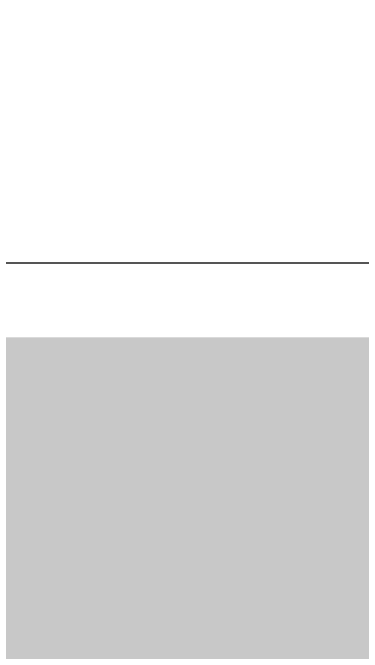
# Model space of a CAD drawing. Header units: inches. Extents: x -4110 to -1807, y 11006 to 12281.
# Drawn here: x -3493.50072 to -3493.47345, y 11753.534 to 11753.58396 of the extents above; entities that cross this region are included whole.
import ezdxf

# ---------------------------------------------------------------- set-up
doc = ezdxf.new("R2010")
doc.units = ezdxf.units.IN
doc.header["$MEASUREMENT"] = 0
for name, color, linetype, lineweight in [('A-DOOR', 31, 'Continuous', 18), ('A-DOOR-6', 31, 'Continuous', 30), ('A-DOOR-7', 31, 'Continuous', 9), ('I-WALL-4', 2, 'Continuous', 5)]:
    doc.layers.add(name, color=color, linetype=linetype, lineweight=lineweight)

# ---------------------------------------------------------------- blocks, each defined once
blk = doc.blocks.new('HOLLOW METAL - UNIT DOOR-2191977-ENLARGED RCP - 3RD FLOOR PLAN - EAST')
at = {"layer": 'A-DOOR-6'}
blk.add_line((16.25, -3.875), (18, -3.875), dxfattribs=at)
at = {"layer": 'A-DOOR-7'}
blk.add_arc((18, -3.875), 36, 180, 270, dxfattribs=at)

msp = doc.modelspace()

# ---------------------------------------------------------------- hatches: boundary and pattern name
at = {"layer": 'I-WALL-4'}
msp.add_hatch(color=256, dxfattribs=at).paths.add_polyline_path([(-3493.523737, 11746.314396), (-3457.523737, 11746.314396), (-3457.523737, 11747.501896), (-3458.148737, 11747.501896), (-3458.148737, 11751.626896), (-3457.523737, 11751.626896), (-3457.523737, 11753.564396), (-3493.523737, 11753.558588), (-3493.523737, 11751.626896), (-3492.898737, 11751.626896), (-3492.898737, 11747.501896), (-3493.523737, 11747.501896), (-3493.523737, 11747.423376)], flags=0)

# ---------------------------------------------------------------- block references
at = {"layer": 'A-DOOR', "rotation": 180}
msp.add_blockref('HOLLOW METAL - UNIT DOOR-2191977-ENLARGED RCP - 3RD FLOOR PLAN - EAST', (-3475.523737, 11749.689396), dxfattribs=at)

doc.saveas('drawing.dxf')
